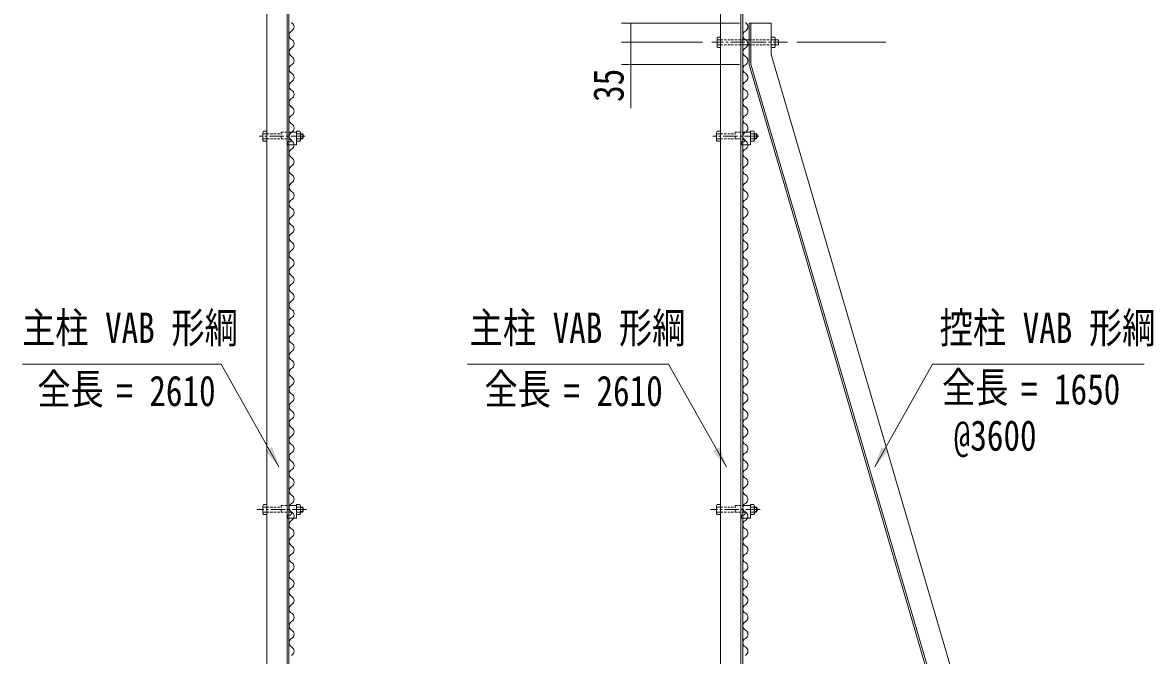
# Model space of a CAD drawing. Units: millimetres, scale not verified. Extents: x -4455 to 4455, y -3150 to 3150.
# Drawn here: x -557 to 1231, y 40 to 1040 of the extents above; entities that cross this region are included whole.
import ezdxf
from ezdxf.enums import TextEntityAlignment as Align

# ---------------------------------------------------------------- set-up
doc = ezdxf.new("R2010")
doc.units = ezdxf.units.MM
doc.header["$LTSCALE"] = 30
doc.linetypes.add('USER1', pattern=[1.125, 0.75, -0.125, 0.125, -0.125])
doc.linetypes.add('USER3', pattern=[0.1875, 0.125, -0.0625])
for name, color, linetype, lineweight in [('0-1_D-STR1', 1, 'Continuous', 18), ('0-2_D-STR3', 3, 'Continuous', 13), ('0-3_D-BMK', 2, 'USER1', 13), ('0-4_D-STR-DIM', 4, 'Continuous', 13), ('0-6_7詳細', 3, 'Continuous', 18), ('0-7_D-STR-TXT', 3, 'Continuous', 13), ('0-8_D-STR2', 2, 'Continuous', 13)]:
    doc.layers.add(name, color=color, linetype=linetype, lineweight=lineweight)
doc.styles.add('ＭＳ ゴシック', font='')
doc.styles.get('ＭＳ ゴシック').set_extended_font_data('MS Gothic')

msp = doc.modelspace()

# ---------------------------------------------------------------- linework, layer by layer
at = {"layer": '0-1_D-STR1'}
for p, q in [((-171.12, 1511.7), (-171.12, -356.06)), ((-139.12, 1504.61), (-139.12, -656.06)), ((-136.11, 1503.94), (-136.11, -356.06)), ((546.72, 1511.7), (546.72, -656.06)), ((578.73, 1504.61), (578.73, -656.06)), ((581.73, 1503.94), (581.73, -656.06)), ((626.73, 1038.94), (591.73, 1038.94)), ((591.73, 1038.94), (591.73, 973.94)), ((594.73, 1038.94), (594.73, 974.37)), ((626.73, 1038.94), (626.73, 989.63)), ((626.73, 989.63), (1016.73, -340.37)), ((591.73, 973.94), (981.73, -356.06)), ((594.73, 974.37), (984.73, -355.63))]:
    msp.add_line(p, q, dxfattribs=at)
at = {"layer": '0-2_D-STR3'}
for p, q in [((541.12, 1015.87), (541.74, 1016.94)), ((541.12, 1002.02), (541.12, 1015.87)), ((541.12, 1002.02), (541.74, 1000.94)), ((546.72, 1016.94), (541.74, 1016.94)), ((546.72, 1012.94), (541.74, 1012.94)), ((546.72, 1004.94), (541.74, 1004.94)), ((546.72, 1000.94), (546.72, 1016.94)), ((581.73, 1012.94), (591.73, 1012.94)), ((581.73, 1004.94), (591.73, 1004.94)), ((626.73, 1000.94), (626.73, 1016.94)), ((626.73, 1016.94), (632.51, 1016.94)), ((626.73, 1012.94), (632.51, 1012.94)), ((626.73, 1004.94), (632.51, 1004.94)), ((633.13, 1015.87), (632.51, 1016.94)), ((633.13, 1002.02), (632.51, 1000.94)), ((633.13, 1002.02), (633.13, 1015.87)), ((638.2, 1012.94), (633.13, 1012.94)), ((638.2, 1004.94), (633.13, 1004.94)), ((638.2, 1004.94), (638.2, 1012.94)), ((546.72, 1000.94), (541.74, 1000.94)), ((626.73, 1000.94), (632.51, 1000.94)), ((-177.51, 866.29), (-176.41, 868.21)), ((-177.51, 854.45), (-177.51, 866.29)), ((-176.83, 864.37), (-171.11, 864.37)), ((-176.41, 868.21), (-171.11, 868.21)), ((-171.11, 852.53), (-171.11, 868.21)), ((-136.11, 866.69), (-124.05, 866.69)), ((-124.05, 852.53), (-124.05, 868.21)), ((-124.05, 866.69), (-124.05, 846.69)), ((-118.33, 864.37), (-124.05, 864.37)), ((-117.65, 854.45), (-117.65, 866.29)), ((-117.65, 864.37), (-114.09, 864.37)), ((-114.09, 856.37), (-114.09, 864.37)), ((540.33, 866.29), (541.43, 868.21)), ((540.33, 854.45), (540.33, 866.29)), ((541.01, 864.37), (546.73, 864.37)), ((541.43, 868.21), (546.73, 868.21)), ((546.73, 852.53), (546.73, 868.21)), ((581.73, 866.69), (593.79, 866.69)), ((593.79, 852.53), (593.79, 868.21)), ((593.79, 866.69), (593.79, 846.69)), ((599.51, 864.37), (593.79, 864.37)), ((600.19, 854.45), (600.19, 866.29)), ((600.19, 864.37), (603.75, 864.37)), ((603.75, 856.37), (603.75, 864.37)), ((-177.51, 854.45), (-176.41, 852.53)), ((-176.83, 856.37), (-171.11, 856.37)), ((-176.41, 852.53), (-171.11, 852.53)), ((-138.25, 851.69), (-134.3, 851.69)), ((-138.25, 846.69), (-124.05, 846.69)), ((-136.11, 856.19), (-134.3, 856.19)), ((-118.33, 856.37), (-124.05, 856.37)), ((-118.75, 852.53), (-124.05, 852.53)), ((-117.65, 854.45), (-118.75, 852.53)), ((-117.65, 856.37), (-114.09, 856.37)), ((540.33, 854.45), (541.43, 852.53)), ((541.01, 856.37), (546.73, 856.37)), ((541.43, 852.53), (546.73, 852.53)), ((579.59, 851.69), (583.54, 851.69)), ((579.59, 846.69), (593.79, 846.69)), ((581.73, 856.19), (583.54, 856.19)), ((599.51, 856.37), (593.79, 856.37)), ((599.09, 852.53), (593.79, 852.53)), ((600.19, 854.45), (599.09, 852.53)), ((600.19, 856.37), (603.75, 856.37)), ((-177.52, 276.29), (-176.41, 278.21)), ((-177.52, 264.45), (-177.52, 276.29)), ((-176.83, 274.37), (-171.12, 274.37)), ((-176.41, 278.21), (-171.12, 278.21)), ((-171.12, 262.53), (-171.12, 278.21)), ((-136.12, 276.69), (-124.05, 276.69)), ((-124.05, 262.53), (-124.05, 278.21)), ((-124.05, 276.69), (-124.05, 256.69)), ((-118.33, 274.37), (-124.05, 274.37)), ((-117.65, 264.45), (-117.65, 276.29)), ((-117.65, 274.37), (-114.09, 274.37)), ((-114.09, 266.37), (-114.09, 274.37)), ((540.32, 276.29), (541.43, 278.21)), ((540.32, 264.45), (540.32, 276.29)), ((541.01, 274.37), (546.72, 274.37)), ((541.43, 278.21), (546.72, 278.21)), ((546.72, 262.53), (546.72, 278.21)), ((581.72, 276.69), (593.79, 276.69)), ((593.79, 262.53), (593.79, 278.21)), ((593.79, 276.69), (593.79, 256.69)), ((599.51, 274.37), (593.79, 274.37)), ((600.19, 264.45), (600.19, 276.29)), ((600.19, 274.37), (603.75, 274.37)), ((603.75, 266.37), (603.75, 274.37)), ((-177.52, 264.45), (-176.41, 262.53)), ((-176.83, 266.37), (-171.12, 266.37)), ((-176.41, 262.53), (-171.12, 262.53)), ((-138.25, 261.69), (-134.3, 261.69)), ((-138.25, 256.69), (-124.05, 256.69)), ((-136.12, 266.19), (-134.3, 266.19)), ((-118.33, 266.37), (-124.05, 266.37)), ((-118.75, 262.53), (-124.05, 262.53)), ((-117.65, 264.45), (-118.75, 262.53)), ((-117.65, 266.37), (-114.09, 266.37)), ((540.32, 264.45), (541.43, 262.53)), ((541.01, 266.37), (546.72, 266.37)), ((541.43, 262.53), (546.72, 262.53)), ((579.59, 261.69), (583.54, 261.69)), ((579.59, 256.69), (593.79, 256.69)), ((581.72, 266.19), (583.54, 266.19)), ((599.51, 266.37), (593.79, 266.37)), ((599.09, 262.53), (593.79, 262.53)), ((600.19, 264.45), (599.09, 262.53)), ((600.19, 266.37), (603.75, 266.37))]:
    msp.add_line(p, q, dxfattribs=at)
at = {"layer": '0-2_D-STR3', "color": 1, "linetype": 'USER3'}
for p, q in [((546.72, 1012.94), (581.73, 1012.94)), ((546.72, 1004.94), (581.73, 1004.94)), ((591.73, 1012.94), (626.73, 1012.94)), ((591.73, 1004.94), (626.73, 1004.94)), ((-171.11, 864.37), (-148.25, 864.37)), ((-148.25, 866.69), (-148.25, 856.19)), ((-148.25, 866.69), (-136.11, 866.69)), ((546.73, 864.37), (569.59, 864.37)), ((569.59, 866.69), (569.59, 856.19)), ((569.59, 866.69), (581.73, 866.69)), ((-171.11, 856.37), (-148.25, 856.37)), ((-148.25, 856.19), (-136.11, 856.19)), ((-138.25, 851.69), (-138.25, 846.69)), ((546.73, 856.37), (569.59, 856.37)), ((569.59, 856.19), (581.73, 856.19)), ((579.59, 851.69), (579.59, 846.69)), ((-171.12, 274.37), (-148.25, 274.37)), ((-148.25, 276.69), (-148.25, 266.19)), ((-148.25, 276.69), (-136.12, 276.69)), ((546.72, 274.37), (569.59, 274.37)), ((569.59, 276.69), (569.59, 266.19)), ((569.59, 276.69), (581.72, 276.69)), ((-171.12, 266.37), (-148.25, 266.37)), ((-148.25, 266.19), (-136.12, 266.19)), ((-138.25, 261.69), (-138.25, 256.69)), ((546.72, 266.37), (569.59, 266.37)), ((569.59, 266.19), (581.72, 266.19)), ((579.59, 261.69), (579.59, 256.69))]:
    msp.add_line(p, q, dxfattribs=at)
at = {"layer": '0-2_D-STR3', "color": 1}
for p, q in [((-117.65, 863.57), (-113.69, 863.57)), ((600.19, 863.57), (604.15, 863.57)), ((-117.65, 857.17), (-113.69, 857.17)), ((600.19, 857.17), (604.15, 857.17)), ((-117.65, 273.57), (-113.69, 273.57)), ((600.19, 273.57), (604.15, 273.57)), ((-117.65, 267.17), (-113.69, 267.17)), ((600.19, 267.17), (604.15, 267.17))]:
    msp.add_line(p, q, dxfattribs=at)
at = {"layer": '0-2_D-STR3'}
for points in [[(-117.65, 866.29), (-118.75, 868.21), (-124.05, 868.21)], [(600.19, 866.29), (599.09, 868.21), (593.79, 868.21)], [(-117.65, 276.29), (-118.75, 278.21), (-124.05, 278.21)], [(600.19, 276.29), (599.09, 278.21), (593.79, 278.21)]]:
    msp.add_lwpolyline(points, dxfattribs=at)
for centre, radius, start, end in [((548.36, 1015.87), 7.23, 179.99992, 203.88486), ((554.32, 1008.94), 13.19, 162.35463, 197.65355), ((548.36, 1002.02), 7.23, 156.1122, 179.99992), ((625.89, 1015.87), 7.23, 336.12625, 0), ((619.87, 1008.95), 13.25, 342.41266, 17.55417), ((625.89, 1002.02), 7.23, 0, 23.88957), ((-174.49, 866.29), 3.03, 180, 219.3382), ((-165.51, 860.37), 12, 160.52878, 199.47122), ((-129.65, 860.37), 12, 340.52878, 19.47122), ((-120.67, 866.29), 3.03, 320.6618, 0), ((-121.02, 860.37), 8, 330, 30), ((543.35, 866.29), 3.03, 180, 219.3382), ((552.33, 860.37), 12, 160.52878, 199.47122), ((588.19, 860.37), 12, 340.52878, 19.47122), ((597.17, 866.29), 3.03, 320.6618, 0), ((596.82, 860.37), 8, 330, 30), ((-174.49, 854.45), 3.03, 140.6618, 180), ((-134.3, 853.94), 2.25, 270, 90), ((-120.67, 854.45), 3.03, 0, 39.3382), ((543.35, 854.45), 3.03, 140.6618, 180), ((583.54, 853.94), 2.25, 270, 90), ((597.17, 854.45), 3.03, 0, 39.3382), ((-174.49, 276.29), 3.03, 180, 219.3382), ((-165.52, 270.37), 12, 160.52878, 199.47122), ((-129.65, 270.37), 12, 340.52878, 19.47122), ((-120.67, 276.29), 3.03, 320.6618, 0), ((-121.02, 270.37), 8, 330, 30), ((543.35, 276.29), 3.03, 180, 219.3382), ((552.32, 270.37), 12, 160.52878, 199.47122), ((588.19, 270.37), 12, 340.52878, 19.47122), ((597.17, 276.29), 3.03, 320.6618, 0), ((596.82, 270.37), 8, 330, 30), ((-174.49, 264.45), 3.03, 140.6618, 180), ((-134.3, 263.94), 2.25, 270, 90), ((-120.67, 264.45), 3.03, 0, 39.3382), ((543.35, 264.45), 3.03, 140.6618, 180), ((583.54, 263.94), 2.25, 270, 90), ((597.17, 264.45), 3.03, 0, 39.3382)]:
    msp.add_arc(centre, radius, start, end, dxfattribs=at)
at = {"layer": '0-3_D-BMK'}
for p, q in [((652.54, 1008.94), (532.84, 1008.94)), ((-110.63, 860.37), (-183.19, 860.37)), ((607.21, 860.37), (534.65, 860.37)), ((-108.5, 270.37), (-186.99, 270.37)), ((609.34, 270.37), (530.85, 270.37))]:
    msp.add_line(p, q, dxfattribs=at)
at = {"layer": '0-4_D-STR-DIM', "color": 1, "lineweight": 18}
for p, q in [((576.73, 1038.94), (389.87, 1038.94)), ((404.87, 1038.94), (404.87, 1008.94)), ((517.84, 1008.94), (389.87, 1008.94)), ((517.84, 1008.94), (389.87, 1008.94)), ((404.87, 1008.94), (404.87, 973.94)), ((667.54, 1008.94), (808.28, 1008.94)), ((576.73, 973.94), (389.87, 973.94)), ((404.87, 974.44), (404.87, 939.94)), ((404.87, 939.44), (404.87, 904.94))]:
    msp.add_line(p, q, dxfattribs=at)
at = {"layer": '0-6_7詳細', "color": 7, "lineweight": 9}
for p, q in [((-136.11, 261.69), (-136.11, 256.69)), ((581.73, 261.69), (581.73, 256.69))]:
    msp.add_line(p, q, dxfattribs=at)
at = {"layer": '0-7_D-STR-TXT'}
for points in [[(-557.32, 500.36), (-243.46, 500.36), (-152, 338.01)], [(146.22, 500.36), (464.49, 500.36), (555.96, 338.01)], [(1216.58, 500.36), (882.11, 500.36), (790.64, 338.01)]]:
    msp.add_lwpolyline(points, dxfattribs=at)
for points in [[(-150.87, 336.01), (-173.02, 363.12), (-162.58, 369)], [(557.09, 336.01), (534.93, 363.12), (545.37, 369)], [(789.51, 336.01), (801.23, 369), (811.67, 363.12)]]:
    msp.add_solid(points, dxfattribs=at)
at = {"layer": '0-8_D-STR2'}
for centre, start, end in [((-135.47, 1033.31), 298.07249, 61.92751), ((582.37, 1033.31), 298.07249, 61.92751), ((-128.36, 1019.98), 118.07249, 241.92751), ((589.48, 1019.98), 118.07249, 241.92751), ((-135.47, 1006.65), 298.07249, 61.92751), ((582.37, 1006.65), 298.07249, 61.92751), ((-128.36, 993.31), 118.07249, 241.92751), ((-135.47, 979.98), 298.07249, 61.92751), ((589.48, 993.31), 118.07249, 241.92751), ((582.37, 979.98), 298.07249, 61.92751), ((-128.36, 966.65), 118.07249, 241.92751), ((589.48, 966.65), 118.07249, 241.92751), ((-135.47, 953.31), 298.07249, 61.92751), ((582.37, 953.31), 298.07249, 61.92751), ((-128.36, 939.98), 118.07249, 241.92751), ((-135.47, 926.65), 298.07249, 61.92751), ((589.48, 939.98), 118.07249, 241.92751), ((582.37, 926.65), 298.07249, 61.92751), ((-128.36, 913.31), 118.07249, 241.92751), ((589.48, 913.31), 118.07249, 241.92751), ((-135.47, 899.98), 298.07249, 61.92751), ((582.37, 899.98), 298.07249, 61.92751), ((-128.36, 886.65), 118.07249, 241.92751), ((-135.47, 873.31), 298.07249, 61.92751), ((589.48, 886.65), 118.07249, 241.92751), ((582.37, 873.31), 298.07249, 61.92751), ((-128.36, 859.98), 118.07249, 241.92751), ((589.48, 859.98), 118.07249, 241.92751), ((-135.47, 846.65), 298.07249, 61.92751), ((582.37, 846.65), 298.07249, 61.92751), ((-128.36, 833.31), 118.07249, 241.92751), ((-135.47, 819.98), 298.07249, 61.92751), ((589.48, 833.31), 118.07249, 241.92751), ((582.37, 819.98), 298.07249, 61.92751), ((-128.36, 806.65), 118.07249, 241.92751), ((589.48, 806.65), 118.07249, 241.92751), ((-135.47, 793.31), 298.07249, 61.92751), ((582.37, 793.31), 298.07249, 61.92751), ((-128.36, 779.98), 118.07249, 241.92751), ((-135.47, 766.65), 298.07249, 61.92751), ((589.48, 779.98), 118.07249, 241.92751), ((582.37, 766.65), 298.07249, 61.92751), ((-128.36, 753.31), 118.07249, 241.92751), ((589.48, 753.31), 118.07249, 241.92751), ((-135.47, 739.98), 298.07249, 61.92751), ((582.37, 739.98), 298.07249, 61.92751), ((-128.36, 726.65), 118.07249, 241.92751), ((-135.47, 713.31), 298.07249, 61.92751), ((589.48, 726.65), 118.07249, 241.92751), ((582.37, 713.31), 298.07249, 61.92751), ((-128.36, 699.98), 118.07249, 241.92751), ((589.48, 699.98), 118.07249, 241.92751), ((-128.36, 673.31), 118.07249, 241.92751), ((-135.47, 686.65), 298.07249, 61.92751), ((589.48, 673.31), 118.07249, 241.92751), ((582.37, 686.65), 298.07249, 61.92751), ((-135.47, 659.98), 298.07249, 61.92751), ((582.37, 659.98), 298.07249, 61.92751), ((-128.36, 646.65), 118.07249, 241.92751), ((589.48, 646.65), 118.07249, 241.92751), ((-128.36, 619.98), 118.07249, 241.92751), ((-135.47, 633.31), 298.07249, 61.92751), ((589.48, 619.98), 118.07249, 241.92751), ((582.37, 633.31), 298.07249, 61.92751), ((-135.47, 606.65), 298.07249, 61.92751), ((582.37, 606.65), 298.07249, 61.92751), ((-128.36, 593.31), 118.07249, 241.92751), ((589.48, 593.31), 118.07249, 241.92751), ((-128.36, 566.65), 118.07249, 241.92751), ((-135.47, 579.98), 298.07249, 61.92751), ((589.48, 566.65), 118.07249, 241.92751), ((582.37, 579.98), 298.07249, 61.92751), ((-135.47, 553.31), 298.07249, 61.92751), ((582.37, 553.31), 298.07249, 61.92751), ((-128.36, 539.98), 118.07249, 241.92751), ((589.48, 539.98), 118.07249, 241.92751), ((-128.36, 513.31), 118.07249, 241.92751), ((-135.47, 526.65), 298.07249, 61.92751), ((589.48, 513.31), 118.07249, 241.92751), ((582.37, 526.65), 298.07249, 61.92751), ((-135.47, 499.98), 298.07249, 61.92751), ((582.37, 499.98), 298.07249, 61.92751), ((-128.36, 486.65), 118.07249, 241.92751), ((589.48, 486.65), 118.07249, 241.92751), ((-128.36, 459.98), 118.07249, 241.92751), ((-135.47, 473.31), 298.07249, 61.92751), ((589.48, 459.98), 118.07249, 241.92751), ((582.37, 473.31), 298.07249, 61.92751), ((-135.47, 446.65), 298.07249, 61.92751), ((582.37, 446.65), 298.07249, 61.92751), ((-128.36, 433.31), 118.07249, 241.92751), ((589.48, 433.31), 118.07249, 241.92751), ((-128.36, 406.65), 118.07249, 241.92751), ((-135.47, 419.98), 298.07249, 61.92751), ((589.48, 406.65), 118.07249, 241.92751), ((582.37, 419.98), 298.07249, 61.92751), ((-135.47, 393.31), 298.07249, 61.92751), ((582.37, 393.31), 298.07249, 61.92751), ((-128.36, 379.98), 118.07249, 241.92751), ((589.48, 379.98), 118.07249, 241.92751), ((-128.36, 353.31), 118.07249, 241.92751), ((-135.47, 366.65), 298.07249, 61.92751), ((589.48, 353.31), 118.07249, 241.92751), ((582.37, 366.65), 298.07249, 61.92751), ((-135.47, 339.98), 298.07249, 61.92751), ((582.37, 339.98), 298.07249, 61.92751), ((-128.36, 326.65), 118.07249, 241.92751), ((589.48, 326.65), 118.07249, 241.92751), ((-128.36, 299.98), 118.07249, 241.92751), ((-135.47, 313.31), 298.07249, 61.92751), ((589.48, 299.98), 118.07249, 241.92751), ((582.37, 313.31), 298.07249, 61.92751), ((-135.47, 286.65), 298.07249, 61.92751), ((582.37, 286.65), 298.07249, 61.92751), ((-128.36, 273.31), 118.07249, 241.92751), ((589.48, 273.31), 118.07249, 241.92751), ((-128.36, 246.65), 118.07249, 241.92751), ((-135.47, 259.98), 298.07249, 61.92751), ((589.48, 246.65), 118.07249, 241.92751), ((582.37, 259.98), 298.07249, 61.92751), ((-135.47, 233.31), 298.07249, 61.92751), ((582.37, 233.31), 298.07249, 61.92751), ((-128.36, 219.98), 118.07249, 241.92751), ((589.48, 219.98), 118.07249, 241.92751), ((-128.36, 193.31), 118.07249, 241.92751), ((-135.47, 206.65), 298.07249, 61.92751), ((589.48, 193.31), 118.07249, 241.92751), ((582.37, 206.65), 298.07249, 61.92751), ((-135.47, 179.98), 298.07249, 61.92751), ((582.37, 179.98), 298.07249, 61.92751), ((-128.36, 166.65), 118.07249, 241.92751), ((589.48, 166.65), 118.07249, 241.92751), ((-128.36, 139.98), 118.07249, 241.92751), ((-135.47, 153.31), 298.07249, 61.92751), ((589.48, 139.98), 118.07249, 241.92751), ((582.37, 153.31), 298.07249, 61.92751), ((-135.47, 126.65), 298.07249, 61.92751), ((582.37, 126.65), 298.07249, 61.92751), ((-128.36, 113.31), 118.07249, 241.92751), ((589.48, 113.31), 118.07249, 241.92751), ((-128.36, 86.65), 118.07249, 241.92751), ((-135.47, 99.98), 298.07249, 61.92751), ((589.48, 86.65), 118.07249, 241.92751), ((582.37, 99.98), 298.07249, 61.92751), ((-135.47, 73.31), 298.07249, 61.92751), ((582.37, 73.31), 298.07249, 61.92751), ((-128.36, 59.98), 118.07249, 241.92751), ((589.48, 59.98), 118.07249, 241.92751), ((-135.47, 46.65), 298.07249, 61.92751), ((582.37, 46.65), 298.07249, 61.92751)]:
    msp.add_arc(centre, 7.56, start, end, dxfattribs=at)

# ---------------------------------------------------------------- texts
at = {"layer": '0-4_D-STR-DIM', "color": 3, "style": 'ＭＳ ゴシック', "width": 0.8}
msp.add_text('35', height=48.17, rotation=90, dxfattribs=at).set_placement((407.76, 914.61), align=Align.BOTTOM_LEFT)
at = {"layer": '0-7_D-STR-TXT', "style": 'ＭＳ ゴシック', "width": 0.8}
for s, p in [('主柱 VAB 形綱', (-558.25, 519.16)), ('主柱 VAB 形綱', (149.71, 519.16)), ('控柱 VAB 形綱', (893.18, 519.16)), ('全長', (-534.06, 422.48)), ('全長', (173.2, 422.48)), ('全長', (896.95, 425.09)), ('= 1650', (1021.68, 422.11)), ('= 2610', (-409.32, 419.5)), ('= 2610', (297.93, 419.5)), ('@3600', (915.48, 349))]:
    msp.add_text(s, height=48.17, dxfattribs=at).set_placement(p, align=Align.BOTTOM_LEFT)

doc.saveas('drawing.dxf')
